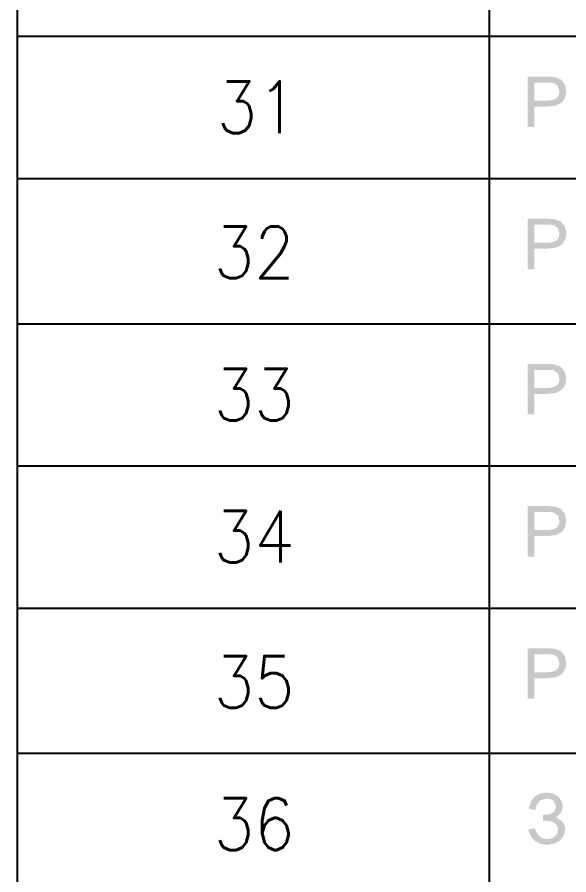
# Model space of a CAD drawing. Header units: millimetres. Extents: x 0 to 420, y 0 to 297.
# Drawn here: x 28.91 to 36.63, y 179.95 to 191.95 of the extents above; entities that cross this region are included whole.
import ezdxf

# ---------------------------------------------------------------- set-up
doc = ezdxf.new("R2010")
doc.units = ezdxf.units.MM
doc.layers.get('0').update_dxf_attribs({"linetype": 'CONTINUOUS'})
doc.styles.get("Standard").update_dxf_attribs({"font": 'STANDARD'})

msp = doc.modelspace()

# ---------------------------------------------------------------- hatches: boundary and pattern name
at = {"true_color": 0x0000fb}
h = msp.add_hatch(color=0, dxfattribs=at)
h.paths.add_polyline_path([(36.059403, 190.415333), (36.059403, 191.122542), (36.326191, 191.122542), (36.433678, 191.115927), (36.521321, 191.082303), (36.577545, 191.013952), (36.599042, 190.918041), (36.584642, 190.834463), (36.541716, 190.765354), (36.461032, 190.718501), (36.334459, 190.703067), (36.153109, 190.703067), (36.153109, 190.415333)], flags=0)
h.paths.add_polyline_path([(36.153109, 190.7863), (36.336113, 190.7863), (36.413352, 190.794638), (36.464546, 190.819925), (36.493071, 190.86037), (36.50258, 190.915285), (36.47998, 190.990801), (36.421551, 191.032694), (36.387651, 191.037172), (36.333908, 191.038757), (36.153109, 191.038757)], flags=0)
h = msp.add_hatch(color=0, dxfattribs=at)
h.paths.add_polyline_path([(36.059403, 188.425666), (36.059403, 189.132875), (36.326191, 189.132875), (36.433678, 189.126261), (36.521321, 189.092636), (36.577545, 189.024286), (36.599042, 188.928374), (36.584642, 188.844796), (36.541716, 188.775688), (36.461032, 188.728834), (36.334459, 188.7134), (36.153109, 188.7134), (36.153109, 188.425666)], flags=0)
h.paths.add_polyline_path([(36.153109, 188.796634), (36.336113, 188.796634), (36.413352, 188.804971), (36.464546, 188.830258), (36.493071, 188.870703), (36.50258, 188.925618), (36.47998, 189.001135), (36.421551, 189.043027), (36.387651, 189.047506), (36.333908, 189.04909), (36.153109, 189.04909)], flags=0)
h = msp.add_hatch(color=0, dxfattribs=at)
h.paths.add_polyline_path([(36.059403, 186.393666), (36.059403, 187.100875), (36.326191, 187.100875), (36.433678, 187.094261), (36.521321, 187.060636), (36.577545, 186.992286), (36.599042, 186.896374), (36.584642, 186.812796), (36.541716, 186.743688), (36.461032, 186.696834), (36.334459, 186.6814), (36.153109, 186.6814), (36.153109, 186.393666)], flags=0)
h.paths.add_polyline_path([(36.153109, 186.764634), (36.336113, 186.764634), (36.413352, 186.772971), (36.464546, 186.798258), (36.493071, 186.838703), (36.50258, 186.893618), (36.47998, 186.969135), (36.421551, 187.011027), (36.387651, 187.015506), (36.333908, 187.01709), (36.153109, 187.01709)], flags=0)
h = msp.add_hatch(color=0, dxfattribs=at)
h.paths.add_polyline_path([(36.059403, 184.403999), (36.059403, 185.111208), (36.326191, 185.111208), (36.433678, 185.104594), (36.521321, 185.07097), (36.577545, 185.002619), (36.599042, 184.906708), (36.584642, 184.82313), (36.541716, 184.754021), (36.461032, 184.707168), (36.334459, 184.691734), (36.153109, 184.691734), (36.153109, 184.403999)], flags=0)
h.paths.add_polyline_path([(36.153109, 184.774967), (36.336113, 184.774967), (36.413352, 184.783304), (36.464546, 184.808591), (36.493071, 184.849037), (36.50258, 184.903952), (36.47998, 184.979468), (36.421551, 185.02136), (36.387651, 185.025839), (36.333908, 185.027424), (36.153109, 185.027424)], flags=0)
h = msp.add_hatch(color=0, dxfattribs=at)
h.paths.add_polyline_path([(36.059403, 182.414333), (36.059403, 183.121542), (36.326191, 183.121542), (36.433678, 183.114927), (36.521321, 183.081303), (36.577545, 183.012952), (36.599042, 182.917041), (36.584642, 182.833463), (36.541716, 182.764354), (36.461032, 182.717501), (36.334459, 182.702067), (36.153109, 182.702067), (36.153109, 182.414333)], flags=0)
h.paths.add_polyline_path([(36.153109, 182.7853), (36.336113, 182.7853), (36.413352, 182.793638), (36.464546, 182.818925), (36.493071, 182.85937), (36.50258, 182.914285), (36.47998, 182.989801), (36.421551, 183.031694), (36.387651, 183.036172), (36.333908, 183.037757), (36.153109, 183.037757)], flags=0)
msp.add_hatch(color=0, dxfattribs=at).paths.add_polyline_path([(36.063151, 180.581873), (36.152448, 180.605024), (36.207018, 180.501946), (36.258212, 180.463017), (36.323876, 180.450132), (36.390159, 180.459641), (36.440733, 180.488166), (36.472979, 180.530334), (36.483728, 180.58077), (36.47229, 180.63286), (36.438528, 180.673374), (36.384854, 180.699419), (36.315056, 180.708101), (36.270408, 180.708101), (36.270408, 180.789681), (36.369075, 180.796847), (36.429709, 180.83488), (36.456167, 180.904885), (36.419787, 180.985362), (36.377481, 181.010925), (36.322773, 181.019537), (36.231272, 180.992528), (36.178906, 180.921972), (36.164574, 180.855827), (36.074726, 180.876222), (36.102726, 180.9747), (36.153619, 181.045169), (36.227353, 181.087526), (36.323876, 181.101669), (36.416549, 181.087199), (36.488138, 181.043791), (36.533544, 180.981297), (36.548772, 180.909294), (36.525345, 180.821238), (36.455616, 180.755505), (36.546015, 180.69432), (36.573301, 180.643815), (36.582396, 180.584629), (36.564619, 180.500362), (36.511289, 180.431391), (36.42902, 180.385502), (36.324427, 180.370206), (36.232753, 180.383435), (36.158649, 180.423123), (36.102115, 180.489268)], flags=0)

# ---------------------------------------------------------------- linework, layer by layer
at = {"color": 0, "true_color": 0x000007}
for points in [[(28.913668, 256.116666), (28.913668, 49.403)], [(35.517668, 256.116666), (35.517668, 49.403)], [(28.913668, 191.685333), (77.681668, 191.685333)], [(28.913668, 189.695666), (77.681668, 189.695666)], [(28.913668, 187.663666), (77.681668, 187.663666)], [(28.913668, 185.673999), (77.681668, 185.673999)], [(28.913668, 183.684333), (77.681668, 183.684333)], [(28.913668, 181.652333), (77.681668, 181.652333)]]:
    msp.add_lwpolyline(points, dxfattribs=at)

# ---------------------------------------------------------------- texts
at = {"color": 0, "true_color": 0x0000fb, "char_height": 0.724708, "attachment_point": 1}
for s, insert, width in [('31', (31.707668, 191.055373), 0.72470802), ('32', (31.665335, 189.023378), 0.88575423), ('33', (31.665335, 187.033706), 0.88575423), ('34', (31.665335, 185.044043), 0.96627736), ('35', (31.665335, 183.01204), 0.88575423), ('36', (31.665335, 181.022377), 0.88575423)]:
    msp.add_mtext(s, dxfattribs=dict(at, insert=insert, width=width))

doc.saveas('drawing.dxf')
